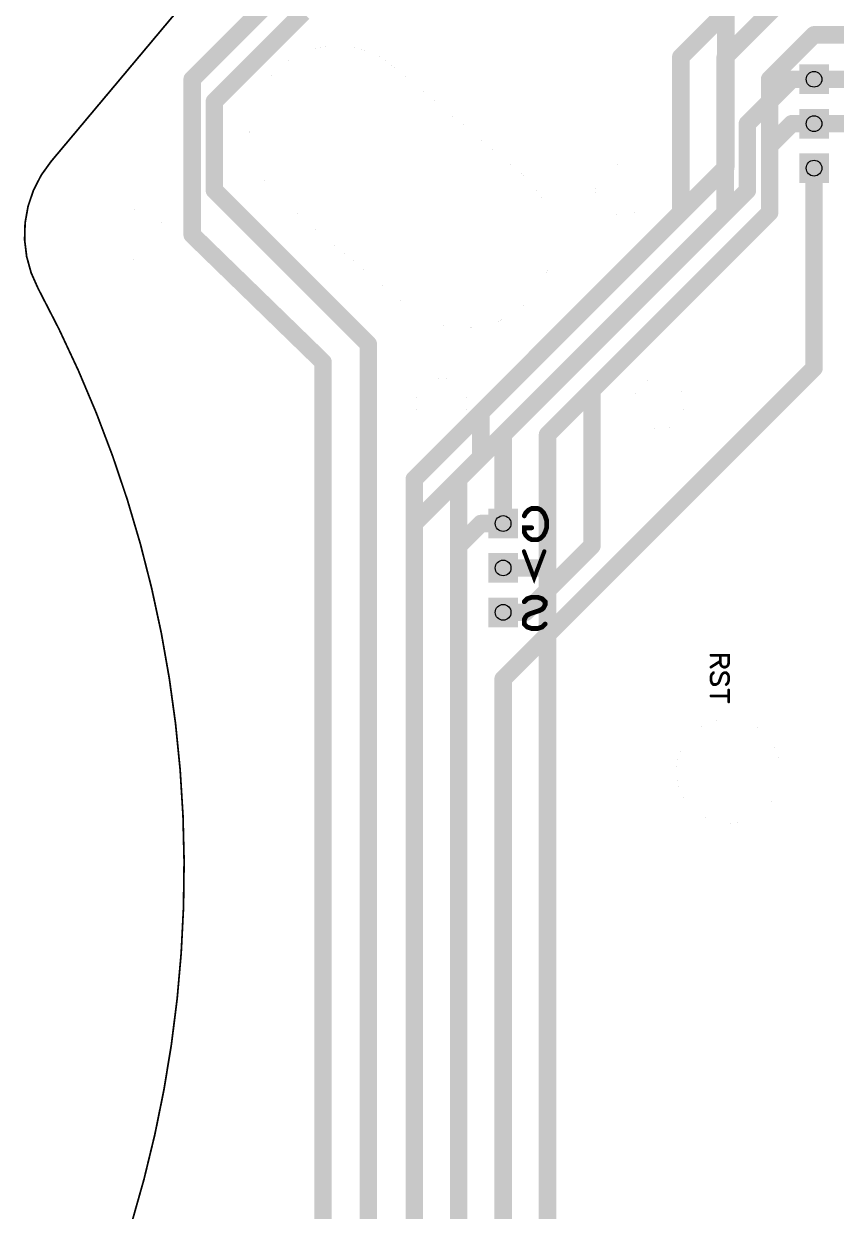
# Model space of a CAD drawing. Extents: x -129 to 144, y -153 to 153.
# Drawn here: x -54.1 to -7.6, y -40.6 to 27.3 of the extents above; entities that cross this region are included whole.
import ezdxf

# ---------------------------------------------------------------- set-up
doc = ezdxf.new("R2010")
doc.units = 0
for name, color, linetype in [('Board_Outline', 13, 'CONTINUOUS'), ('Bottom', 6, 'CONTINUOUS'), ('Bottom_Assy', 12, 'CONTINUOUS'), ('Bottom_Mask', 10, 'CONTINUOUS'), ('Drill_Bottom', 8, 'CONTINUOUS'), ('Drill_Top', 7, 'CONTINUOUS'), ('Top', 5, 'CONTINUOUS'), ('Top_Assy', 1, 'CONTINUOUS'), ('Top_Mask', 3, 'CONTINUOUS')]:
    doc.layers.add(name, color=color, linetype=linetype)

msp = doc.modelspace()

# ---------------------------------------------------------------- linework, layer by layer
at = {"layer": 'Board_Outline', "linetype": 'CONTINUOUS'}
for points, const_width in [([(-37.4133, 37.4343), (-52.5187, 19.4323), (-53.0836, 18.6472), (-53.5257, 17.7869), (-53.8352, 16.8705), (-54.0053, 15.9184), (-54.0322, 14.9515), (-53.9153, 13.9913), (-53.6572, 13.0592), (-53.2636, 12.1756), (-52.0633, 9.8401), (-50.9514, 7.4612), (-49.9295, 5.0423), (-48.999, 2.5868), (-48.1613, 0.098), (-47.4175, -2.4204), (-46.7687, -4.9649), (-46.2158, -7.532), (-45.7596, -10.1179), (-45.4007, -12.7192), (-45.1396, -15.3322), (-44.9767, -17.953), (-44.9122, -20.5782), (-44.9462, -23.2039), (-45.0787, -25.8265), (-45.3094, -28.4422), (-45.6381, -31.0475), (-46.0643, -33.6386), (-46.5873, -36.212), (-47.2065, -38.7638), (-47.921, -41.2907)], 0.1), ([(-32.9653, 24.8903), (-33.7743, 25.4436), (-34.6757, 25.8283), (-35.6348, 26.0299), (-36.6148, 26.0405), (-37.578, 25.8597), (-38.4875, 25.4944), (-39.3082, 24.9588), (-40.0087, 24.2733), (-40.562, 23.4644), (-40.9468, 22.5631), (-41.1485, 21.604), (-41.1591, 20.624), (-40.9784, 19.6608), (-40.6132, 18.7513), (-40.0777, 17.9305), (-39.3923, 17.23), (-32.049, 11.0683), (-31.24, 10.5149), (-30.3385, 10.13), (-29.3793, 9.9283), (-28.3991, 9.9177), (-27.4357, 10.0985), (-26.5261, 10.4637), (-25.7053, 10.9994), (-25.0047, 11.685), (-24.4513, 12.4941), (-24.0664, 13.3955), (-23.8648, 14.3548), (-23.8542, 15.3349), (-24.035, 16.2983), (-24.4003, 17.2079), (-24.936, 18.0287), (-25.6216, 18.7293), (-32.9653, 24.8903)], 0.0003), ([(-32.9653, 24.8903), (-33.7743, 25.4436), (-34.6757, 25.8283), (-35.6348, 26.0299), (-36.6148, 26.0405), (-37.578, 25.8597), (-38.4875, 25.4944), (-39.3082, 24.9588), (-40.0087, 24.2733), (-40.562, 23.4644), (-40.9468, 22.5631), (-41.1485, 21.604), (-41.1591, 20.624), (-40.9784, 19.6608), (-40.6132, 18.7513), (-40.0777, 17.9305), (-39.3923, 17.23), (-32.049, 11.0683), (-31.24, 10.5149), (-30.3385, 10.13), (-29.3793, 9.9283), (-28.3991, 9.9177), (-27.4357, 10.0985), (-26.5261, 10.4637), (-25.7053, 10.9994), (-25.0047, 11.685), (-24.4513, 12.4941), (-24.0664, 13.3955), (-23.8648, 14.3548), (-23.8542, 15.3349), (-24.035, 16.2983), (-24.4003, 17.2079), (-24.936, 18.0287), (-25.6216, 18.7293), (-32.9653, 24.8903)], 0.0003), ([(-18.4203, 17.8327), (-18.6213, 17.0827), (-19.1703, 16.5336), (-19.9203, 16.3327), (-20.6703, 16.5336), (-21.2193, 17.0826), (-21.4203, 17.8326), (-21.2194, 18.5827), (-20.6703, 19.1317), (-19.9203, 19.3327), (-19.1703, 19.1317), (-18.6213, 18.5826), (-18.4203, 17.8326)], 0.0003), ([(-18.4203, 17.8327), (-18.6213, 17.0827), (-19.1703, 16.5336), (-19.9203, 16.3327), (-20.6703, 16.5336), (-21.2193, 17.0826), (-21.4203, 17.8326), (-21.2194, 18.5827), (-20.6703, 19.1317), (-19.9203, 19.3327), (-19.1703, 19.1317), (-18.6213, 18.5826), (-18.4203, 17.8326)], 0.0003), ([(-46.04, 15.2547), (-46.241, 14.5047), (-46.79, 13.9556), (-47.54, 13.7547), (-48.29, 13.9556), (-48.839, 14.5046), (-49.04, 15.2546), (-48.839, 16.0047), (-48.29, 16.5537), (-47.54, 16.7547), (-46.79, 16.5537), (-46.2409, 16.0046), (-46.04, 15.2546)], 0.0003), ([(-46.04, 15.2547), (-46.241, 14.5047), (-46.79, 13.9556), (-47.54, 13.7547), (-48.29, 13.9556), (-48.839, 14.5046), (-49.04, 15.2546), (-48.839, 16.0047), (-48.29, 16.5537), (-47.54, 16.7547), (-46.79, 16.5537), (-46.2409, 16.0046), (-46.04, 15.2546)], 0.0003), ([(-28.691, 5.5927), (-28.892, 4.8427), (-29.441, 4.2936), (-30.191, 4.0927), (-30.941, 4.2936), (-31.49, 4.8426), (-31.691, 5.5926), (-31.49, 6.3427), (-30.941, 6.8917), (-30.191, 7.0927), (-29.441, 6.8917), (-28.8919, 6.3426), (-28.691, 5.5926)], 0.0003), ([(-28.691, 5.5927), (-28.892, 4.8427), (-29.441, 4.2936), (-30.191, 4.0927), (-30.941, 4.2936), (-31.49, 4.8426), (-31.691, 5.5926), (-31.49, 6.3427), (-30.941, 6.8917), (-30.191, 7.0927), (-29.441, 6.8917), (-28.8919, 6.3426), (-28.691, 5.5926)], 0.0003), ([(-16.2813, 5.577), (-16.4823, 4.827), (-17.0313, 4.278), (-17.7813, 4.077), (-18.5313, 4.278), (-19.0803, 4.827), (-19.2813, 5.577), (-19.0804, 6.327), (-18.5313, 6.876), (-17.7813, 7.077), (-17.0313, 6.876), (-16.4823, 6.327), (-16.2813, 5.577)], 0.0003), ([(-16.2813, 5.577), (-16.4823, 4.827), (-17.0313, 4.278), (-17.7813, 4.077), (-18.5313, 4.278), (-19.0803, 4.827), (-19.2813, 5.577), (-19.0804, 6.327), (-18.5313, 6.876), (-17.7813, 7.077), (-17.0313, 6.876), (-16.4823, 6.327), (-16.2813, 5.577)], 0.0003), ([(-10.7807, -15.423), (-10.9275, -16.35), (-11.3536, -17.1863), (-12.0173, -17.85), (-12.8536, -18.2762), (-13.7806, -18.423), (-14.7077, -18.2762), (-15.544, -17.8501), (-16.2077, -17.1864), (-16.6338, -16.3501), (-16.7806, -15.423), (-16.6338, -14.4959), (-16.2077, -13.6596), (-15.544, -12.9959), (-14.7077, -12.5698), (-13.7806, -12.423), (-12.8536, -12.5698), (-12.0173, -12.996), (-11.3536, -13.6597), (-10.9275, -14.496), (-10.7806, -15.423)], 0.0003), ([(-10.7807, -15.423), (-10.9275, -16.35), (-11.3536, -17.1863), (-12.0173, -17.85), (-12.8536, -18.2762), (-13.7806, -18.423), (-14.7077, -18.2762), (-15.544, -17.8501), (-16.2077, -17.1864), (-16.6338, -16.3501), (-16.7806, -15.423), (-16.6338, -14.4959), (-16.2077, -13.6596), (-15.544, -12.9959), (-14.7077, -12.5698), (-13.7806, -12.423), (-12.8536, -12.5698), (-12.0173, -12.996), (-11.3536, -13.6597), (-10.9275, -14.496), (-10.7806, -15.423)], 0.0003)]:
    msp.add_lwpolyline(points, dxfattribs=dict(at, const_width=const_width))
at = {"layer": 'Board_Outline', "linetype": 'CONTINUOUS', "const_width": 0.0002}
for points in [[(-32.9654, 24.8903, 1), (-32.9652, 24.8903, 1), (-32.9654, 24.8903, 1)], [(-32.9654, 24.8903, 1), (-32.9652, 24.8903, 1), (-32.9654, 24.8903, 1)], [(-18.4204, 17.8327, 1), (-18.4203, 17.8327, 1), (-18.4204, 17.8327, 1)], [(-18.4204, 17.8327, 1), (-18.4203, 17.8327, 1), (-18.4204, 17.8327, 1)], [(-46.0401, 15.2547, 1), (-46.0399, 15.2547, 1), (-46.0401, 15.2547, 1)], [(-46.0401, 15.2547, 1), (-46.0399, 15.2547, 1), (-46.0401, 15.2547, 1)], [(-28.6911, 5.5927, 1), (-28.6909, 5.5927, 1), (-28.6911, 5.5927, 1)], [(-28.6911, 5.5927, 1), (-28.6909, 5.5927, 1), (-28.6911, 5.5927, 1)], [(-16.2814, 5.577, 1), (-16.2812, 5.577, 1), (-16.2814, 5.577, 1)], [(-16.2814, 5.577, 1), (-16.2812, 5.577, 1), (-16.2814, 5.577, 1)], [(-10.7808, -15.423, 1), (-10.7806, -15.423, 1), (-10.7808, -15.423, 1)], [(-10.7808, -15.423, 1), (-10.7806, -15.423, 1), (-10.7808, -15.423, 1)]]:
    msp.add_lwpolyline(points, format="xyb", dxfattribs=at)
at = {"layer": 'Bottom', "linetype": 'CONTINUOUS', "const_width": 1}
for points in [[(-13.9383, 36.7333), (-13.9383, 19.0817)], [(-12.7, 21.59), (-10.16, 24.13)], [(-10.16, 24.13), (-8.89, 24.13)], [(-8.89, 24.13), (-6.35, 24.13)], [(-12.7, 17.78), (-12.7, 21.59)], [(-11.43, 20.32), (-10.16, 21.59)], [(-10.16, 21.59), (-8.89, 21.59)], [(-8.89, 21.59), (-6.35, 21.59)], [(-11.43, 16.51), (-11.43, 20.32)], [(-13.9383, 19.0817), (-27.94, 5.08)], [(-26.67, 3.81), (-12.7, 17.78)], [(-24.13, 3.81), (-11.43, 16.51)], [(-27.94, 5.08), (-27.94, 2.54)], [(-26.67, -1.27), (-26.67, 3.81)], [(-24.13, -3.81), (-24.13, 3.81)], [(-27.94, 2.54), (-31.75, -1.27)], [(-31.75, -1.27), (-31.75, -59.69)], [(-27.94, -1.27), (-29.21, -2.54)], [(-26.67, -1.27), (-27.94, -1.27)], [(-29.21, -2.54), (-29.21, -54.61)], [(-24.13, -3.81), (-26.67, -3.81)], [(-26.67, -3.81), (-24.13, -3.81)], [(-24.13, -52.07), (-24.13, -3.81)]]:
    msp.add_lwpolyline(points, dxfattribs=at)
at = {"layer": 'Bottom', "linetype": 'CONTINUOUS', "const_width": 0.5}
for points in [[(-10.41, 24.13, 1), (-9.91, 24.13, 1), (-10.41, 24.13, 1)], [(-10.41, 24.13, 1), (-9.91, 24.13, 1), (-10.41, 24.13, 1)], [(-9.14, 24.13, 1), (-8.64, 24.13, 1), (-9.14, 24.13, 1)], [(-9.14, 24.13, 1), (-8.64, 24.13, 1), (-9.14, 24.13, 1)], [(-12.95, 21.59, 1), (-12.45, 21.59, 1), (-12.95, 21.59, 1)], [(-12.95, 21.59, 1), (-12.45, 21.59, 1), (-12.95, 21.59, 1)], [(-10.41, 21.59, 1), (-9.91, 21.59, 1), (-10.41, 21.59, 1)], [(-10.41, 21.59, 1), (-9.91, 21.59, 1), (-10.41, 21.59, 1)], [(-9.14, 21.59, 1), (-8.64, 21.59, 1), (-9.14, 21.59, 1)], [(-9.14, 21.59, 1), (-8.64, 21.59, 1), (-9.14, 21.59, 1)], [(-11.68, 20.32, 1), (-11.18, 20.32, 1), (-11.68, 20.32, 1)], [(-11.68, 20.32, 1), (-11.18, 20.32, 1), (-11.68, 20.32, 1)], [(-14.1883, 19.0817, 1), (-13.6883, 19.0817, 1), (-14.1883, 19.0817, 1)], [(-14.1883, 19.0817, 1), (-13.6883, 19.0817, 1), (-14.1883, 19.0817, 1)], [(-12.95, 17.78, 1), (-12.45, 17.78, 1), (-12.95, 17.78, 1)], [(-12.95, 17.78, 1), (-12.45, 17.78, 1), (-12.95, 17.78, 1)], [(-11.68, 16.51, 1), (-11.18, 16.51, 1), (-11.68, 16.51, 1)], [(-11.68, 16.51, 1), (-11.18, 16.51, 1), (-11.68, 16.51, 1)], [(-28.19, 5.08, 1), (-27.69, 5.08, 1), (-28.19, 5.08, 1)], [(-28.19, 5.08, 1), (-27.69, 5.08, 1), (-28.19, 5.08, 1)], [(-26.92, 3.81, 1), (-26.42, 3.81, 1), (-26.92, 3.81, 1)], [(-26.92, 3.81, 1), (-26.42, 3.81, 1), (-26.92, 3.81, 1)], [(-24.38, 3.81, 1), (-23.88, 3.81, 1), (-24.38, 3.81, 1)], [(-24.38, 3.81, 1), (-23.88, 3.81, 1), (-24.38, 3.81, 1)], [(-28.19, 2.54, 1), (-27.69, 2.54, 1), (-28.19, 2.54, 1)], [(-28.19, 2.54, 1), (-27.69, 2.54, 1), (-28.19, 2.54, 1)], [(-32, -1.27, 1), (-31.5, -1.27, 1), (-32, -1.27, 1)], [(-32, -1.27, 1), (-31.5, -1.27, 1), (-32, -1.27, 1)], [(-28.19, -1.27, 1), (-27.69, -1.27, 1), (-28.19, -1.27, 1)], [(-28.19, -1.27, 1), (-27.69, -1.27, 1), (-28.19, -1.27, 1)], [(-26.92, -1.27, 1), (-26.42, -1.27, 1), (-26.92, -1.27, 1)], [(-26.92, -1.27, 1), (-26.42, -1.27, 1), (-26.92, -1.27, 1)], [(-29.46, -2.54, 1), (-28.96, -2.54, 1), (-29.46, -2.54, 1)], [(-29.46, -2.54, 1), (-28.96, -2.54, 1), (-29.46, -2.54, 1)], [(-26.92, -3.81, 1), (-26.42, -3.81, 1), (-26.92, -3.81, 1)], [(-26.92, -3.81, 1), (-26.42, -3.81, 1), (-26.92, -3.81, 1)], [(-24.38, -3.81, 1), (-23.88, -3.81, 1), (-24.38, -3.81, 1)], [(-24.38, -3.81, 1), (-23.88, -3.81, 1), (-24.38, -3.81, 1)], [(-24.38, -3.81, 1), (-23.88, -3.81, 1), (-24.38, -3.81, 1)], [(-24.38, -3.81, 1), (-23.88, -3.81, 1), (-24.38, -3.81, 1)]]:
    msp.add_lwpolyline(points, format="xyb", dxfattribs=at)
at = {"layer": 'Bottom'}
for points in [[(-9.64, 24.88), (-8.14, 24.88), (-9.64, 23.38), (-8.14, 23.38)], [(-9.64, 22.34), (-8.14, 22.34), (-9.64, 20.84), (-8.14, 20.84)], [(-9.64, 19.8), (-8.14, 19.8), (-9.64, 18.3), (-8.14, 18.3)], [(-27.42, -0.52), (-25.92, -0.52), (-27.42, -2.02), (-25.92, -2.02)], [(-27.42, -3.06), (-25.92, -3.06), (-27.42, -4.56), (-25.92, -4.56)], [(-27.42, -5.6), (-25.92, -5.6), (-27.42, -7.1), (-25.92, -7.1)]]:
    msp.add_solid(points, dxfattribs=at)
at = {"layer": 'Bottom_Assy', "linetype": 'CONTINUOUS'}
for points, const_width in [([(-25.4588, -0.8315), (-25.3743, -0.6625), (-25.2033, -0.4915), (-25.0343, -0.407), (-24.6943, -0.407), (-24.5233, -0.4915), (-24.3543, -0.6625), (-24.2678, -0.8315), (-24.1833, -1.087), (-24.1833, -1.5135), (-24.2678, -1.767), (-24.3543, -1.938), (-24.5233, -2.107), (-24.6943, -2.1935), (-25.0343, -2.1935), (-25.2033, -2.107), (-25.3743, -1.938), (-25.4588, -1.767), (-25.4588, -1.5135), (-25.0343, -1.5135)], 0.2745), ([(-24.3127, -2.8608), (-24.8955, -4.3921), (-25.4784, -2.8608)], 0.2353), ([(-25.4588, -5.7425), (-25.2898, -5.5715), (-25.0343, -5.487), (-24.6943, -5.487), (-24.4388, -5.5715), (-24.2678, -5.7425), (-24.2678, -5.9115), (-24.3543, -6.0825), (-24.4388, -6.167), (-24.6078, -6.2515), (-25.1188, -6.4225), (-25.2898, -6.507), (-25.3743, -6.5935), (-25.4588, -6.7625), (-25.4588, -7.018), (-25.2898, -7.187), (-25.0343, -7.2735), (-24.6943, -7.2735), (-24.4388, -7.187), (-24.2678, -7.018)], 0.2745)]:
    msp.add_lwpolyline(points, dxfattribs=dict(at, const_width=const_width))
for points, const_width in [([(-25.5274, -0.8315, 1), (-25.3902, -0.8315, 1), (-25.5274, -0.8315, 1)], 0.1373), ([(-25.1029, -1.5135, 1), (-24.9657, -1.5135, 1), (-25.1029, -1.5135, 1)], 0.1373), ([(-25.5372, -2.8608, 1), (-25.4196, -2.8608, 1), (-25.5372, -2.8608, 1)], 0.1176), ([(-24.3715, -2.8608, 1), (-24.2538, -2.8608, 1), (-24.3715, -2.8608, 1)], 0.1176), ([(-25.5274, -5.7425, 1), (-25.3902, -5.7425, 1), (-25.5274, -5.7425, 1)], 0.1373), ([(-24.3364, -7.018, 1), (-24.1992, -7.018, 1), (-24.3364, -7.018, 1)], 0.1373)]:
    msp.add_lwpolyline(points, format="xyb", dxfattribs=dict(at, const_width=const_width))
at = {"layer": 'Bottom_Mask'}
for points in [[(-9.74, 24.98), (-8.04, 24.98), (-9.74, 23.28), (-8.04, 23.28)], [(-9.74, 22.44), (-8.04, 22.44), (-9.74, 20.74), (-8.04, 20.74)], [(-9.74, 19.9), (-8.04, 19.9), (-9.74, 18.2), (-8.04, 18.2)], [(-27.52, -0.42), (-25.82, -0.42), (-27.52, -2.12), (-25.82, -2.12)], [(-27.52, -2.96), (-25.82, -2.96), (-27.52, -4.66), (-25.82, -4.66)], [(-27.52, -5.5), (-25.82, -5.5), (-27.52, -7.2), (-25.82, -7.2)]]:
    msp.add_solid(points, dxfattribs=at)
at = {"layer": 'Drill_Bottom'}
for centre in [(-8.89, 24.13), (-8.89, 21.59), (-8.89, 19.05), (-26.67, -1.27), (-26.67, -3.81), (-26.67, -6.35)]:
    msp.add_circle(centre, 0.45, dxfattribs=at)
at = {"layer": 'Drill_Top'}
for centre in [(-8.89, 24.13), (-8.89, 21.59), (-8.89, 19.05), (-26.67, -1.27), (-26.67, -3.81), (-26.67, -6.35)]:
    msp.add_circle(centre, 0.45, dxfattribs=at)
at = {"layer": 'Top', "linetype": 'CONTINUOUS', "const_width": 1}
for points in [[(-16.51, 25.4), (-3.81, 38.1)], [(-13.97, 25.4), (-1.27, 38.1)], [(-44.45, 24.13), (-38.1, 30.48)], [(-43.18, 22.86), (-38.1, 27.94)], [(-11.43, 24.13), (-8.89, 26.67)], [(-8.89, 26.67), (10.16, 26.67)], [(-16.51, 16.51), (-16.51, 25.4)], [(-13.97, 16.51), (-13.97, 25.4)], [(-44.45, 15.24), (-44.45, 24.13)], [(-11.43, 16.51), (-11.43, 24.13)], [(-43.18, 17.78), (-43.18, 22.86)], [(-8.89, 7.62), (-8.89, 19.05)], [(-34.3773, 8.9773), (-43.18, 17.78)], [(-31.75, 1.27), (-16.51, 16.51)], [(-29.21, 1.27), (-13.97, 16.51)], [(-21.59, 6.35), (-11.43, 16.51)], [(-36.9688, 7.9625), (-44.45, 15.24)], [(-34.3773, -58.42), (-34.3773, 8.9773)], [(-36.9688, -64.967), (-36.9688, 7.9625)], [(-26.67, -10.16), (-8.89, 7.62)], [(-21.59, -2.54), (-21.59, 6.35)], [(-31.75, -57.15), (-31.75, 1.27)], [(-29.21, -57.15), (-29.21, 1.27)], [(-25.4, -6.35), (-21.59, -2.54)], [(-26.67, -6.35), (-25.4, -6.35)], [(-26.67, -50.8), (-26.67, -10.16)]]:
    msp.add_lwpolyline(points, dxfattribs=at)
at = {"layer": 'Top', "linetype": 'CONTINUOUS', "const_width": 0.5}
for points in [[(-9.14, 26.67, 1), (-8.64, 26.67, 1), (-9.14, 26.67, 1)], [(-9.14, 26.67, 1), (-8.64, 26.67, 1), (-9.14, 26.67, 1)], [(-16.76, 25.4, 1), (-16.26, 25.4, 1), (-16.76, 25.4, 1)], [(-16.76, 25.4, 1), (-16.26, 25.4, 1), (-16.76, 25.4, 1)], [(-14.22, 25.4, 1), (-13.72, 25.4, 1), (-14.22, 25.4, 1)], [(-14.22, 25.4, 1), (-13.72, 25.4, 1), (-14.22, 25.4, 1)], [(-44.7, 24.13, 1), (-44.2, 24.13, 1), (-44.7, 24.13, 1)], [(-44.7, 24.13, 1), (-44.2, 24.13, 1), (-44.7, 24.13, 1)], [(-11.68, 24.13, 1), (-11.18, 24.13, 1), (-11.68, 24.13, 1)], [(-11.68, 24.13, 1), (-11.18, 24.13, 1), (-11.68, 24.13, 1)], [(-43.43, 22.86, 1), (-42.93, 22.86, 1), (-43.43, 22.86, 1)], [(-43.43, 22.86, 1), (-42.93, 22.86, 1), (-43.43, 22.86, 1)], [(-9.14, 19.05, 1), (-8.64, 19.05, 1), (-9.14, 19.05, 1)], [(-43.43, 17.78, 1), (-42.93, 17.78, 1), (-43.43, 17.78, 1)], [(-43.43, 17.78, 1), (-42.93, 17.78, 1), (-43.43, 17.78, 1)], [(-16.76, 16.51, 1), (-16.26, 16.51, 1), (-16.76, 16.51, 1)], [(-16.76, 16.51, 1), (-16.26, 16.51, 1), (-16.76, 16.51, 1)], [(-14.22, 16.51, 1), (-13.72, 16.51, 1), (-14.22, 16.51, 1)], [(-14.22, 16.51, 1), (-13.72, 16.51, 1), (-14.22, 16.51, 1)], [(-11.68, 16.51, 1), (-11.18, 16.51, 1), (-11.68, 16.51, 1)], [(-11.68, 16.51, 1), (-11.18, 16.51, 1), (-11.68, 16.51, 1)], [(-44.7, 15.24, 1), (-44.2, 15.24, 1), (-44.7, 15.24, 1)], [(-44.7, 15.24, 1), (-44.2, 15.24, 1), (-44.7, 15.24, 1)], [(-34.6273, 8.9773, 1), (-34.1273, 8.9773, 1), (-34.6273, 8.9773, 1)], [(-34.6273, 8.9773, 1), (-34.1273, 8.9773, 1), (-34.6273, 8.9773, 1)], [(-37.2188, 7.9625, 1), (-36.7188, 7.9625, 1), (-37.2188, 7.9625, 1)], [(-37.2188, 7.9625, 1), (-36.7188, 7.9625, 1), (-37.2188, 7.9625, 1)], [(-9.14, 7.62, 1), (-8.64, 7.62, 1), (-9.14, 7.62, 1)], [(-9.14, 7.62, 1), (-8.64, 7.62, 1), (-9.14, 7.62, 1)], [(-21.84, 6.35, 1), (-21.34, 6.35, 1), (-21.84, 6.35, 1)], [(-21.84, 6.35, 1), (-21.34, 6.35, 1), (-21.84, 6.35, 1)], [(-32, 1.27, 1), (-31.5, 1.27, 1), (-32, 1.27, 1)], [(-32, 1.27, 1), (-31.5, 1.27, 1), (-32, 1.27, 1)], [(-29.46, 1.27, 1), (-28.96, 1.27, 1), (-29.46, 1.27, 1)], [(-29.46, 1.27, 1), (-28.96, 1.27, 1), (-29.46, 1.27, 1)], [(-21.84, -2.54, 1), (-21.34, -2.54, 1), (-21.84, -2.54, 1)], [(-21.84, -2.54, 1), (-21.34, -2.54, 1), (-21.84, -2.54, 1)], [(-26.92, -6.35, 1), (-26.42, -6.35, 1), (-26.92, -6.35, 1)], [(-25.65, -6.35, 1), (-25.15, -6.35, 1), (-25.65, -6.35, 1)], [(-25.65, -6.35, 1), (-25.15, -6.35, 1), (-25.65, -6.35, 1)], [(-26.92, -10.16, 1), (-26.42, -10.16, 1), (-26.92, -10.16, 1)], [(-26.92, -10.16, 1), (-26.42, -10.16, 1), (-26.92, -10.16, 1)]]:
    msp.add_lwpolyline(points, format="xyb", dxfattribs=at)
at = {"layer": 'Top'}
for points in [[(-9.64, 24.88), (-8.14, 24.88), (-9.64, 23.38), (-8.14, 23.38)], [(-9.64, 22.34), (-8.14, 22.34), (-9.64, 20.84), (-8.14, 20.84)], [(-9.64, 19.8), (-8.14, 19.8), (-9.64, 18.3), (-8.14, 18.3)], [(-27.42, -0.52), (-25.92, -0.52), (-27.42, -2.02), (-25.92, -2.02)], [(-27.42, -3.06), (-25.92, -3.06), (-27.42, -4.56), (-25.92, -4.56)], [(-27.42, -5.6), (-25.92, -5.6), (-27.42, -7.1), (-25.92, -7.1)]]:
    msp.add_solid(points, dxfattribs=at)
at = {"layer": 'Top_Assy', "linetype": 'CONTINUOUS', "const_width": 0.0784}
for points in [[(-14.8276, -8.8004, 1), (-14.7491, -8.8004, 1), (-14.8276, -8.8004, 1)], [(-14.293, -8.8004, 1), (-14.2145, -8.8004, 1), (-14.293, -8.8004, 1)], [(-14.8276, -9.481, 1), (-14.7491, -9.481, 1), (-14.8276, -9.481, 1)], [(-14.293, -9.1407, 1), (-14.2145, -9.1407, 1), (-14.293, -9.1407, 1)], [(-14.6816, -9.7947, 1), (-14.6031, -9.7947, 1), (-14.6816, -9.7947, 1)], [(-13.9527, -10.4753, 1), (-13.8743, -10.4753, 1), (-13.9527, -10.4753, 1)], [(-13.8067, -10.789, 1), (-13.7283, -10.789, 1), (-13.8067, -10.789, 1)], [(-14.8276, -11.1293, 1), (-14.7491, -11.1293, 1), (-14.8276, -11.1293, 1)], [(-13.8067, -11.1293, 1), (-13.7283, -11.1293, 1), (-13.8067, -11.1293, 1)], [(-13.8067, -11.4696, 1), (-13.7283, -11.4696, 1), (-13.8067, -11.4696, 1)]]:
    msp.add_lwpolyline(points, format="xyb", dxfattribs=at)
at = {"layer": 'Top_Assy', "linetype": 'CONTINUOUS', "const_width": 0.1569}
for points in [[(-14.2538, -8.8004), (-14.2538, -9.2373), (-14.2043, -9.3833), (-14.1561, -9.4327), (-14.0595, -9.481), (-13.9618, -9.481), (-13.8652, -9.4327), (-13.8158, -9.3833), (-13.7675, -9.2373), (-13.7675, -8.8004), (-14.7883, -8.8004)], [(-14.2538, -9.1407), (-14.7883, -9.481)], [(-13.9135, -10.4753), (-13.8158, -10.3787), (-13.7675, -10.2327), (-13.7675, -10.0384), (-13.8158, -9.8924), (-13.9135, -9.7947), (-14.0101, -9.7947), (-14.1078, -9.8441), (-14.1561, -9.8924), (-14.2043, -9.989), (-14.3021, -10.281), (-14.3503, -10.3787), (-14.3998, -10.427), (-14.4963, -10.4753), (-14.6423, -10.4753), (-14.7389, -10.3787), (-14.7883, -10.2327), (-14.7883, -10.0384), (-14.7389, -9.8924), (-14.6423, -9.7947)], [(-13.7675, -10.789), (-13.7675, -11.4696)], [(-13.7675, -11.1293), (-14.7883, -11.1293)]]:
    msp.add_lwpolyline(points, dxfattribs=at)
at = {"layer": 'Top_Mask'}
for points in [[(-9.74, 24.98), (-8.04, 24.98), (-9.74, 23.28), (-8.04, 23.28)], [(-9.74, 22.44), (-8.04, 22.44), (-9.74, 20.74), (-8.04, 20.74)], [(-9.74, 19.9), (-8.04, 19.9), (-9.74, 18.2), (-8.04, 18.2)], [(-27.52, -0.42), (-25.82, -0.42), (-27.52, -2.12), (-25.82, -2.12)], [(-27.52, -2.96), (-25.82, -2.96), (-27.52, -4.66), (-25.82, -4.66)], [(-27.52, -5.5), (-25.82, -5.5), (-27.52, -7.2), (-25.82, -7.2)]]:
    msp.add_solid(points, dxfattribs=at)

doc.saveas('drawing.dxf')
